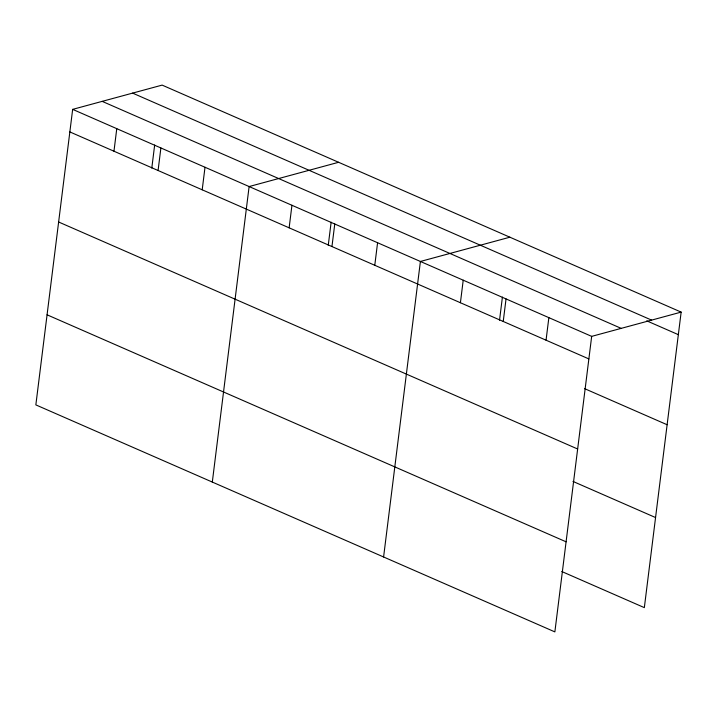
<?xml version="1.0" encoding="UTF-8"?>
<svg xmlns="http://www.w3.org/2000/svg" width="717" height="717" viewBox="0 0 717 717"><rect width="100%" height="100%" fill="white"/><g stroke="black" fill="none" stroke-linecap="round" stroke-linejoin="round"><path stroke-width="1.08" d="M681.15 312.11L162.132 85.108L72.659 109.369L35.85 404.89L554.868 631.892L591.677 336.372L681.15 312.11L644.341 607.631L561.761 571.512M113.967 151.215L116.772 128.666M151.798 168.074L154.666 145.004M158.081 170.512L160.895 147.962M202.203 189.808L205.008 167.258M212.313 482.066L249.122 186.554L338.594 162.293M289.139 227.827L291.944 205.277M328.261 245.259L331.137 222.189M331.953 246.558L334.767 224.009M374.776 265.281L377.581 242.731M383.595 556.984L420.404 261.463L509.877 237.202M460.413 302.735L463.218 280.195M499.543 320.167L502.411 297.098M503.235 321.467L506.041 298.917M546.049 340.199L548.863 317.649M132.609 93.111L651.628 320.123M646.734 320.84L678.345 334.66M102.181 101.366L621.2 328.368M72.659 109.369L591.677 336.372M69.854 131.919L588.872 358.921M584.543 388.623L667.124 424.742M58.633 222.001L577.651 449.003M572.982 481.43L655.562 517.549M47.071 314.808L566.089 541.81"/></g></svg>
